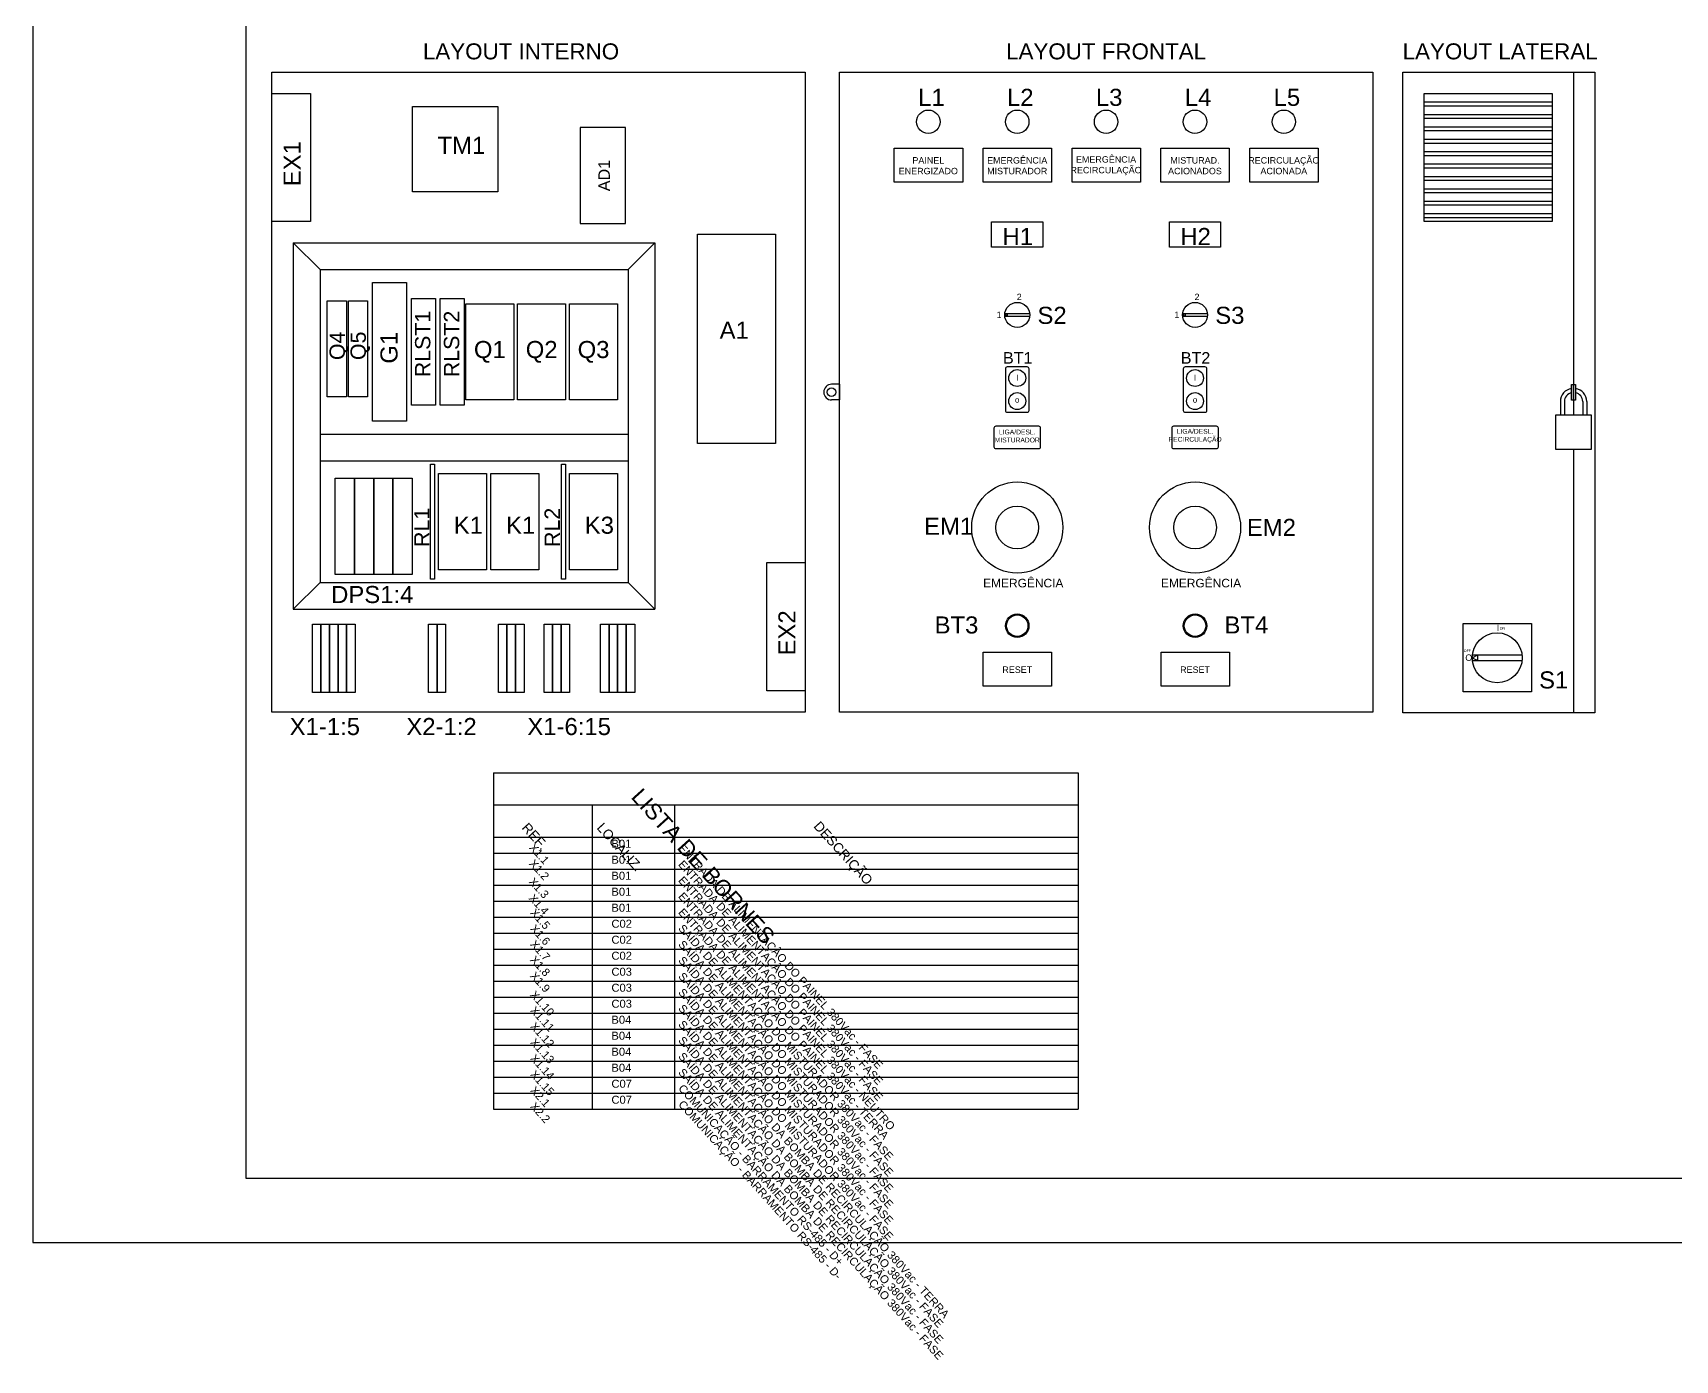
# Model space of a CAD drawing. Header units: millimetres. Extents: x 100 to 940, y 72 to 694.
# Drawn here: x 100 to 484.9, y 72.4 to 383.5 of the extents above; entities that cross this region are included whole.
import ezdxf

# ---------------------------------------------------------------- set-up
doc = ezdxf.new("R2010")
doc.units = ezdxf.units.MM
doc.styles.add('Annotative', font='arial.ttf')
doc.styles.add('Notes', font='arial.ttf', dxfattribs={"height": 3})
doc.styles.get("Standard").update_dxf_attribs({"font": 'arial.ttf'})

msp = doc.modelspace()

# ---------------------------------------------------------------- linework, layer by layer
for p, q in [((314.07, 374.26), (339.11, 374.26)), ((461.1, 374.26), (461.1, 293.91)), ((456.09, 367.25), (426.06, 367.25)), ((426.06, 366.35), (456.09, 366.35)), ((426.06, 364.35), (456.09, 364.35)), ((426.06, 363.45), (456.09, 363.45)), ((426.06, 361.45), (456.09, 361.45)), ((426.06, 360.55), (456.09, 360.55)), ((426.06, 358.54), (456.09, 358.54)), ((426.06, 357.64), (456.09, 357.64)), ((426.06, 355.64), (456.09, 355.64)), ((426.06, 354.74), (456.09, 354.74)), ((426.06, 352.74), (456.09, 352.74)), ((426.06, 351.84), (456.09, 351.84)), ((426.06, 349.83), (456.09, 349.83)), ((426.06, 348.93), (456.09, 348.93)), ((426.06, 346.93), (456.09, 346.93)), ((426.06, 346.03), (456.09, 346.03)), ((426.06, 344.03), (456.09, 344.03)), ((426.06, 343.12), (456.09, 343.12)), ((426.06, 341.12), (456.09, 341.12)), ((426.06, 340.22), (456.09, 340.22)), ((161.04, 334.23), (245.75, 334.23)), ((161.04, 334.23), (161.04, 248.39)), ((161.04, 334.23), (167.3, 327.97)), ((245.75, 334.23), (239.49, 327.97)), ((245.74, 334.23), (245.74, 248.39)), ((167.3, 327.97), (167.3, 254.65)), ((167.3, 327.97), (239.49, 327.97)), ((239.49, 327.97), (239.49, 254.65)), ((327.78, 317.36), (328.45, 317.7)), ((327.78, 317.36), (328.45, 317.03)), ((327.8, 317.7), (333.63, 317.7)), ((327.8, 317.03), (333.63, 317.03)), ((328.45, 317.03), (328.45, 317.7)), ((369.45, 317.36), (370.12, 317.7)), ((369.45, 317.36), (370.12, 317.03)), ((369.47, 317.7), (375.3, 317.7)), ((369.47, 317.03), (375.3, 317.03)), ((370.12, 317.03), (370.12, 317.7)), ((289.04, 301.11), (287.2, 301.11)), ((289.04, 301.11), (289.04, 297.42)), ((289.04, 297.42), (287.2, 297.42)), ((167.3, 289.43), (239.49, 289.43)), ((461.1, 285.85), (461.1, 224.11)), ((167.3, 283.17), (239.49, 283.17)), ((167.3, 254.65), (161.04, 248.39)), ((167.3, 254.65), (239.49, 254.65)), ((239.49, 254.65), (245.75, 248.39)), ((161.04, 248.39), (245.75, 248.39)), ((437.33, 237), (438.67, 237.67)), ((437.33, 237), (438.67, 236.33)), ((437.37, 237.67), (449.02, 237.67)), ((437.37, 236.33), (449.02, 236.33)), ((438.67, 236.33), (438.67, 237.67)), ((207.98, 210), (345, 210)), ((207.98, 210), (207.98, 131.25)), ((345, 210), (345, 131.25)), ((207.98, 202.5), (345, 202.5)), ((231.07, 202.5), (231.07, 131.25)), ((250.4, 202.5), (250.4, 131.25)), ((207.98, 195), (345, 195)), ((207.98, 195), (345, 195)), ((207.98, 191.25), (345, 191.25)), ((207.98, 187.5), (345, 187.5)), ((207.98, 183.75), (345, 183.75)), ((207.98, 180), (345, 180)), ((207.98, 176.25), (345, 176.25)), ((207.98, 172.5), (345, 172.5)), ((207.98, 168.75), (345, 168.75)), ((207.98, 165), (345, 165)), ((207.98, 161.25), (345, 161.25)), ((207.98, 157.5), (345, 157.5)), ((207.98, 153.75), (345, 153.75)), ((207.98, 150), (345, 150)), ((207.98, 146.25), (345, 146.25)), ((207.98, 142.5), (345, 142.5)), ((207.98, 138.75), (345, 138.75)), ((207.98, 135), (345, 135)), ((207.98, 131.25), (345, 131.25))]:
    msp.add_line(p, q)
at = {"linetype": 'Continuous'}
for p, q in [((461.1, 297.34), (461.1, 301.03)), ((458, 297.05), (458, 293.91)), ((458.96, 297.05), (458.96, 293.91)), ((463.24, 297.05), (463.24, 293.91)), ((464.2, 297.05), (464.2, 293.91))]:
    msp.add_line(p, q, dxfattribs=at)
for points in [[(100, 100), (940, 100), (940, 693.94), (100, 693.94)], [(150, 679), (925, 679), (925, 115), (150, 115)], [(156.04, 374.26), (281.04, 374.26), (281.04, 224.26), (156.04, 224.26)], [(289.04, 374.26), (414.04, 374.26), (414.04, 224.26), (289.04, 224.26)], [(421.05, 374.26), (466.11, 374.26), (466.11, 224.11), (421.05, 224.11)], [(156.04, 369.26), (165.05, 369.26), (165.05, 339.23), (156.04, 339.23)], [(188.98, 366.24), (209.01, 366.24), (209.01, 346.21), (188.98, 346.21)], [(426.06, 369.26), (456.09, 369.26), (456.09, 339.22), (426.06, 339.22)], [(238.93, 361.27), (228.25, 361.27), (228.25, 338.75), (238.93, 338.75)], [(301.9, 356.45), (317.92, 356.45), (317.92, 348.44), (301.9, 348.44)], [(322.73, 356.45), (338.75, 356.45), (338.75, 348.44), (322.73, 348.44)], [(343.56, 356.45), (359.58, 356.45), (359.58, 348.44), (343.56, 348.44)], [(364.39, 356.45), (380.41, 356.45), (380.41, 348.44), (364.39, 348.44)], [(385.22, 356.45), (401.24, 356.45), (401.24, 348.44), (385.22, 348.44)], [(324.71, 339.2), (336.71, 339.2), (336.71, 333.2), (324.71, 333.2)], [(366.38, 339.2), (378.38, 339.2), (378.38, 333.2), (366.38, 333.2)], [(255.79, 336.25), (274.04, 336.25), (274.04, 287.25), (255.79, 287.25)], [(179.57, 324.97), (187.58, 324.97), (187.58, 292.43), (179.57, 292.43)], [(169.01, 320.66), (173.52, 320.66), (173.52, 298.13), (169.01, 298.13)], [(173.96, 320.66), (178.47, 320.66), (178.47, 298.13), (173.96, 298.13)], [(188.73, 321.21), (194.34, 321.21), (194.34, 296.18), (188.73, 296.18)], [(195.49, 321.21), (201.1, 321.21), (201.1, 296.18), (195.49, 296.18)], [(201.44, 319.96), (212.7, 319.96), (212.7, 297.43), (201.44, 297.43)], [(213.59, 319.96), (224.86, 319.96), (224.86, 297.43), (213.59, 297.43)], [(225.75, 319.96), (237.01, 319.96), (237.01, 297.43), (225.75, 297.43)], [(193.16, 282.4), (194.1, 282.4), (194.1, 255.43), (193.16, 255.43)], [(223.87, 282.4), (224.81, 282.4), (224.81, 255.43), (223.87, 255.43)], [(170.87, 279.07), (175.38, 279.07), (175.38, 256.55), (170.87, 256.55)], [(175.38, 279.07), (179.88, 279.07), (179.88, 256.55), (175.38, 256.55)], [(179.88, 279.07), (184.39, 279.07), (184.39, 256.55), (179.88, 256.55)], [(184.39, 279.07), (188.89, 279.07), (188.89, 256.55), (184.39, 256.55)], [(195.04, 280.18), (206.31, 280.18), (206.31, 257.65), (195.04, 257.65)], [(207.3, 280.18), (218.56, 280.18), (218.56, 257.65), (207.3, 257.65)], [(225.75, 280.18), (237.01, 280.18), (237.01, 257.65), (225.75, 257.65)], [(272.03, 259.3), (281.04, 259.3), (281.04, 229.26), (272.03, 229.26)], [(165.51, 244.91), (167.52, 244.91), (167.52, 228.89), (165.51, 228.89)], [(167.52, 244.91), (169.52, 244.91), (169.52, 228.89), (167.52, 228.89)], [(169.52, 244.91), (171.52, 244.91), (171.52, 228.89), (169.52, 228.89)], [(171.52, 244.91), (173.52, 244.91), (173.52, 228.89), (171.52, 228.89)], [(173.52, 244.91), (175.53, 244.91), (175.53, 228.89), (173.52, 228.89)], [(192.74, 244.91), (194.74, 244.91), (194.74, 228.89), (192.74, 228.89)], [(194.74, 244.91), (196.74, 244.91), (196.74, 228.89), (194.74, 228.89)], [(209.12, 244.91), (211.12, 244.91), (211.12, 228.89), (209.12, 228.89)], [(211.12, 244.91), (213.13, 244.91), (213.13, 228.89), (211.12, 228.89)], [(213.13, 244.91), (215.13, 244.91), (215.13, 228.89), (213.13, 228.89)], [(219.8, 244.91), (221.8, 244.91), (221.8, 228.89), (219.8, 228.89)], [(221.8, 244.91), (223.81, 244.91), (223.81, 228.89), (221.8, 228.89)], [(223.81, 244.91), (225.81, 244.91), (225.81, 228.89), (223.81, 228.89)], [(233.05, 244.91), (235.05, 244.91), (235.05, 228.89), (233.05, 228.89)], [(235.05, 244.91), (237.05, 244.91), (237.05, 228.89), (235.05, 228.89)], [(237.05, 244.91), (239.06, 244.91), (239.06, 228.89), (237.05, 228.89)], [(239.06, 244.91), (241.06, 244.91), (241.06, 228.89), (239.06, 228.89)], [(435.19, 245.01), (451.21, 245.01), (451.21, 228.99), (435.19, 228.99)], [(322.74, 238.34), (338.76, 238.34), (338.76, 230.33), (322.74, 230.33)], [(364.41, 238.34), (380.43, 238.34), (380.43, 230.33), (364.41, 230.33)]]:
    msp.add_lwpolyline(points, close=True)
for points in [[(328.01, 294.91), (328.01, 304.81, -0.414214), (328.46, 305.26), (332.96, 305.26, -0.414214), (333.41, 304.81), (333.41, 294.91, -0.414214), (332.96, 294.46), (328.46, 294.46, -0.414214)], [(369.68, 294.91), (369.68, 304.81, -0.414214), (370.13, 305.26), (374.63, 305.26, -0.414214), (375.08, 304.81), (375.08, 294.91, -0.414214), (374.63, 294.46), (370.13, 294.46, -0.414214)], [(325.76, 291.34), (335.66, 291.34, -0.414214), (336.11, 290.89), (336.11, 286.39, -0.414214), (335.66, 285.94), (325.76, 285.94, -0.414214), (325.31, 286.39), (325.31, 290.89, -0.414214)], [(367.43, 291.34), (377.33, 291.34, -0.414214), (377.78, 290.89), (377.78, 286.39, -0.414214), (377.33, 285.94), (367.43, 285.94, -0.414214), (366.98, 286.39), (366.98, 290.89, -0.414214)]]:
    msp.add_lwpolyline(points, format="xyb", close=True)
for points in [[(460.64, 301.03), (461.56, 301.03), (461.56, 297.34), (460.64, 297.34)], [(456.96, 293.91), (465.24, 293.91), (465.24, 285.85), (456.96, 285.85)]]:
    msp.add_lwpolyline(points, close=True, dxfattribs=at)
for centre, radius in [((309.87, 362.63), 2.75), ((330.7, 362.63), 2.75), ((351.53, 362.63), 2.75), ((372.36, 362.63), 2.75), ((393.19, 362.63), 2.75), ((330.71, 317.36), 2.93), ((372.38, 317.36), 2.93), ((330.71, 302.56), 1.98), ((372.38, 302.56), 1.98), ((287.2, 299.26), 1.01), ((330.71, 297.16), 1.98), ((372.38, 297.16), 1.98), ((330.71, 267.53), 10.67), ((372.38, 267.53), 10.67), ((330.71, 267.53), 5.01), ((372.38, 267.53), 5.01), ((330.71, 244.52), 2.75), ((330.71, 244.52), 2.52), ((372.38, 244.52), 2.75), ((372.38, 244.52), 2.52), ((443.2, 237), 5.87)]:
    msp.add_circle(centre, radius)
msp.add_arc((287.2, 299.26), 1.84, 90, 270)
for radius, start, end in [(3.1, 98.4631, 180), (2.14, 102.3098, 180), (3.1, 0, 81.5369), (2.14, 0, 77.6902)]:
    msp.add_arc((461.1, 297.05), radius, start, end, dxfattribs=at)

# ---------------------------------------------------------------- texts
for s, height, rotation, style, p in [('EX1', 4.005, 90, 'Annotative', (162.75, 347.51)), ('AD1', 2.7, 90, 'Annotative', (235.24, 346.35)), ('RLST1', 3.587, 90, 'Annotative', (193.16, 302.75)), ('RLST2', 3.587, 90, 'Annotative', (199.92, 302.75)), ('Q4', 3.587, 90, 'Annotative', (173.12, 306.77)), ('Q5', 3.587, 90, 'Annotative', (178.04, 306.77)), ('G1', 4.005, 90, 'Annotative', (185.47, 305.94)), ('RL1', 3.587, 90, 'Annotative', (192.96, 262.97)), ('RL2', 3.587, 90, 'Annotative', (223.51, 262.97)), ('EX2', 4.005, 90, 'Annotative', (278.74, 237.55)), ('LISTA DE BORNES', 3.75, 312.1646, 'Notes', (240, 204.26)), ('REF.', 2.25, 312.1646, 'Notes', (214.43, 197.06)), ('LOCALIZ.', 2.25, 312.1646, 'Notes', (232.02, 197.06)), ('DESCRIÇÃO', 2.25, 312.1646, 'Notes', (282.83, 197.41)), ('X1.1', 1.875, 312.1646, 'Notes', (216.17, 192.42)), ('ENTRADA DE ALIMENTAÇÃO DO PAINEL 380Vac - FASE', 1.875, 312.1646, 'Notes', (251.13, 192.23)), ('X1.2', 1.875, 312.1646, 'Notes', (216.17, 188.68)), ('ENTRADA DE ALIMENTAÇÃO DO PAINEL 380Vac - FASE', 1.875, 312.1646, 'Notes', (251.13, 188.48)), ('X1.3', 1.875, 312.1646, 'Notes', (216.1, 184.42)), ('ENTRADA DE ALIMENTAÇÃO DO PAINEL 380Vac - FASE', 1.875, 312.1646, 'Notes', (251.13, 184.73)), ('X1.4', 1.875, 312.1646, 'Notes', (216.1, 180.57)), ('ENTRADA DE ALIMENTAÇÃO DO PAINEL 380Vac - NEUTRO', 1.875, 312.1646, 'Notes', (251.13, 180.98)), ('X1.5', 1.875, 312.1646, 'Notes', (216.41, 177.15)), ('ENTRADA DE ALIMENTAÇÃO DO PAINEL 380Vac - TERRA', 1.875, 312.1646, 'Notes', (251.13, 177.23)), ('X1.6', 1.875, 312.1646, 'Notes', (216.41, 173.42)), ('SAÍDA DE ALIMENTAÇÃO DO MISTURADOR 380Vac - FASE', 1.875, 312.1646, 'Notes', (251.13, 173.48)), ('X1.7', 1.875, 312.1646, 'Notes', (216.41, 169.76)), ('SAÍDA DE ALIMENTAÇÃO DO MISTURADOR 380Vac - FASE', 1.875, 312.1646, 'Notes', (251.13, 169.73)), ('X1.8', 1.875, 312.1646, 'Notes', (216.41, 166.13)), ('SAÍDA DE ALIMENTAÇÃO DO MISTURADOR 380Vac - FASE', 1.875, 312.1646, 'Notes', (251.13, 165.98)), ('X1.9', 1.875, 312.1646, 'Notes', (216.41, 162.36)), ('SAÍDA DE ALIMENTAÇÃO DO MISTURADOR 380Vac - FASE', 1.875, 312.1646, 'Notes', (251.13, 162.23)), ('X1.10', 1.875, 312.1646, 'Notes', (216.41, 157.91)), ('SAÍDA DE ALIMENTAÇÃO DO MISTURADOR 380Vac - FASE', 1.875, 312.1646, 'Notes', (251.13, 158.48)), ('X1.11', 1.875, 312.1646, 'Notes', (216.41, 154.27)), ('SAÍDA DE ALIMENTAÇÃO DO MISTURADOR 380Vac - FASE', 1.875, 312.1646, 'Notes', (251.13, 154.73)), ('X1.12', 1.875, 312.1646, 'Notes', (216.41, 150.52)), ('SAÍDA DE ALIMENTAÇÃO DA BOMBA DE RECIRCULAÇÃO 380Vac - TERRA', 1.875, 312.1646, 'Notes', (251.13, 150.98)), ('X1.13', 1.875, 312.1646, 'Notes', (216.41, 146.77)), ('SAÍDA DE ALIMENTAÇÃO DA BOMBA DE RECIRCULAÇÃO 380Vac - FASE', 1.875, 312.1646, 'Notes', (251.13, 147.23)), ('X1.14', 1.875, 312.1646, 'Notes', (216.41, 143.02)), ('SAÍDA DE ALIMENTAÇÃO DA BOMBA DE RECIRCULAÇÃO 380Vac - FASE', 1.875, 312.1646, 'Notes', (251.13, 143.48)), ('X1.15', 1.875, 312.1646, 'Notes', (216.41, 139.27)), ('SAÍDA DE ALIMENTAÇÃO DA BOMBA DE RECIRCULAÇÃO 380Vac - FASE', 1.875, 312.1646, 'Notes', (251.13, 139.73)), ('X2.1', 1.875, 312.1646, 'Notes', (216.41, 135.52)), ('COMUNICAÇÃO - BARRAMENTO RS-485 - D+', 1.875, 312.1646, 'Notes', (251.13, 135.98)), ('X2.2', 1.875, 312.1646, 'Notes', (216.41, 131.77)), ('COMUNICAÇÃO - BARRAMENTO RS-485 - D-', 1.875, 312.1646, 'Notes', (251.13, 132.23))]:
    msp.add_text(s, height=height, rotation=rotation, dxfattribs=dict(style=style)).set_placement(p)
for s, height, style, p in [('BT1', 2.7, 'Annotative', (327.37, 305.94)), ('BT2', 2.7, 'Annotative', (369.04, 305.94)), ('I', 1.35, 'Annotative', (330.45, 301.97)), ('I', 1.35, 'Annotative', (372.12, 301.97)), ('o', 1.35, 'Annotative', (330.18, 296.8)), ('o', 1.35, 'Annotative', (371.85, 296.8)), ('X1-1:5', 4.005, 'Annotative', (160.19, 218.89)), ('X2-1:2', 4.005, 'Annotative', (187.54, 218.89)), ('X1-6:15', 4.005, 'Annotative', (215.89, 218.89)), ('B01', 1.875, 'Notes', (235.6, 192.49)), ('B01', 1.875, 'Notes', (235.6, 188.74)), ('B01', 1.875, 'Notes', (235.6, 184.99)), ('B01', 1.875, 'Notes', (235.6, 181.24)), ('B01', 1.875, 'Notes', (235.6, 177.49)), ('C02', 1.875, 'Notes', (235.6, 173.74)), ('C02', 1.875, 'Notes', (235.6, 169.99)), ('C02', 1.875, 'Notes', (235.6, 166.24)), ('C03', 1.875, 'Notes', (235.6, 162.49)), ('C03', 1.875, 'Notes', (235.6, 158.74)), ('C03', 1.875, 'Notes', (235.6, 154.99)), ('B04', 1.875, 'Notes', (235.6, 151.24)), ('B04', 1.875, 'Notes', (235.6, 147.49)), ('B04', 1.875, 'Notes', (235.6, 143.74)), ('B04', 1.875, 'Notes', (235.6, 139.99)), ('C07', 1.875, 'Notes', (235.6, 136.24)), ('C07', 1.875, 'Notes', (235.6, 132.49))]:
    msp.add_text(s, height=height, dxfattribs=dict(style=style)).set_placement(p)
for s, width, gutter_width, insert, char_height, attachment_point, style in [('LAYOUT INTERNO', 141.5358, 15, (191.42, 381), 3.75, 1, 'Notes'), ('LAYOUT FRONTAL', 141.5358, 15, (328.1, 381), 3.75, 1, 'Notes'), ('LAYOUT LATERAL', 141.5358, 15, (421.03, 381), 3.75, 1, 'Notes'), ('L1', 3.5666, 15, (307.48, 370.35), 4.005, 1, 'Notes'), ('L2', 3.5666, 15, (328.31, 370.35), 4.005, 1, 'Notes'), ('L3', 3.5666, 15, (349.14, 370.35), 4.005, 1, 'Notes'), ('L4', 3.5666, 15, (369.97, 370.35), 4.005, 1, 'Notes'), ('L5', 3.5666, 15, (390.8, 370.35), 4.005, 1, 'Notes'), ('TM1', 11.7467, 15, (194.85, 359.1), 4.005, 1, 'Notes'), ('PAINEL\\PENERGIZADO', 10, 15, (309.87, 352.32), 1.502, 5, 'Notes'), ('EMERGÊNCIA\\PMISTURADOR', 10, 15, (330.7, 352.32), 1.502, 5, 'Notes'), ('EMERGÊNCIA\\PRECIRCULAÇÃO', 10, 15, (351.53, 352.32), 1.5019, 5, 'Notes'), ('MISTURAD. ACIONADOS', 10, 15, (372.36, 352.32), 1.5019, 5, 'Notes'), ('RECIRCULAÇÃO ACIONADA', 10, 15, (393.19, 352.32), 1.5019, 5, 'Notes'), ('H1', 3.5666, 15, (327.26, 337.74), 4.005, 1, 'Notes'), ('H2', 3.5666, 15, (368.93, 337.74), 4.005, 1, 'Notes'), ('2', 9.573, 15, (330.59, 322.33), 1.5, 1, 'Notes'), ('2', 9.573, 15, (372.26, 322.33), 1.5, 1, 'Notes'), ('A1', 11.7467, 15, (260.96, 315.77), 4.005, 1, 'Notes'), ('1', 7.8324, 15, (325.87, 318.14), 1.5, 1, 'Notes'), ('S2', 3.5666, 15, (335.45, 319.26), 4.005, 1, 'Notes'), ('1', 7.8324, 15, (367.54, 318.14), 1.5, 1, 'Notes'), ('S3', 3.5666, 15, (377.12, 319.26), 4.005, 1, 'Notes'), ('Q1', 11.7467, 15, (203.37, 311.25), 4.005, 1, 'Notes'), ('Q2', 11.7467, 15, (215.52, 311.25), 4.005, 1, 'Notes'), ('Q3', 11.7467, 15, (227.68, 311.25), 4.005, 1, 'Notes'), ('LIGA/DESL.\\PMISTURADOR', 30.872, 11.41, (330.71, 288.97), 1.125, 5, 'Annotative'), ('LIGA/DESL.\\PRECIRCULAÇÃO', 30.872, 11.41, (372.38, 288.97), 1.125, 5, 'Annotative'), ('K1', 11.7467, 15, (198.65, 270.07), 4.005, 1, 'Notes'), ('K1', 11.7467, 15, (210.9, 270.07), 4.005, 1, 'Notes'), ('K3', 11.7467, 15, (229.35, 270.07), 4.005, 1, 'Notes'), ('EM1', 3.5666, 15, (308.87, 269.83), 4.005, 1, 'Notes'), ('EM2', 3.5666, 15, (384.53, 269.56), 4.005, 1, 'Notes'), ('DPS1:4', 11.7467, 15, (169.91, 253.83), 4.005, 1, 'Notes'), ('BT3', 3.5666, 15, (311.34, 246.7), 4.005, 1, 'Notes'), ('BT4', 3.5666, 15, (379.28, 246.7), 4.005, 1, 'Notes'), ('I', 9.573, 15, (443.08, 244.79), 1.5, 1, 'Notes'), ('ON', 8.4126, 15, (443.77, 244.21), 0.601, 1, 'Notes'), ('OFF', 11.6036, 15, (435.36, 238.96), 0.601, 1, 'Notes'), ('RESET', 10, 15, (330.71, 234.21), 1.502, 5, 'Notes'), ('RESET', 10, 15, (372.38, 234.21), 1.502, 5, 'Notes'), ('O', 7.8324, 15, (435.72, 237.78), 1.5, 1, 'Notes'), ('S1', 3.5666, 15, (453.01, 233.82), 4.005, 1, 'Notes')]:
    msp.add_mtext_dynamic_manual_height_columns(s, width=width, gutter_width=gutter_width, heights=[0], dxfattribs=dict(insert=insert, char_height=char_height, attachment_point=attachment_point, style=style))
at = {"char_height": 2.002, "attachment_point": 5}
for insert in [(332.12, 254.49), (373.79, 254.49)]:
    msp.add_mtext_dynamic_manual_height_columns('EMERGÊNCIA', width=59.096, gutter_width=15, heights=[0], dxfattribs=dict(at, insert=insert))

doc.saveas('drawing.dxf')
